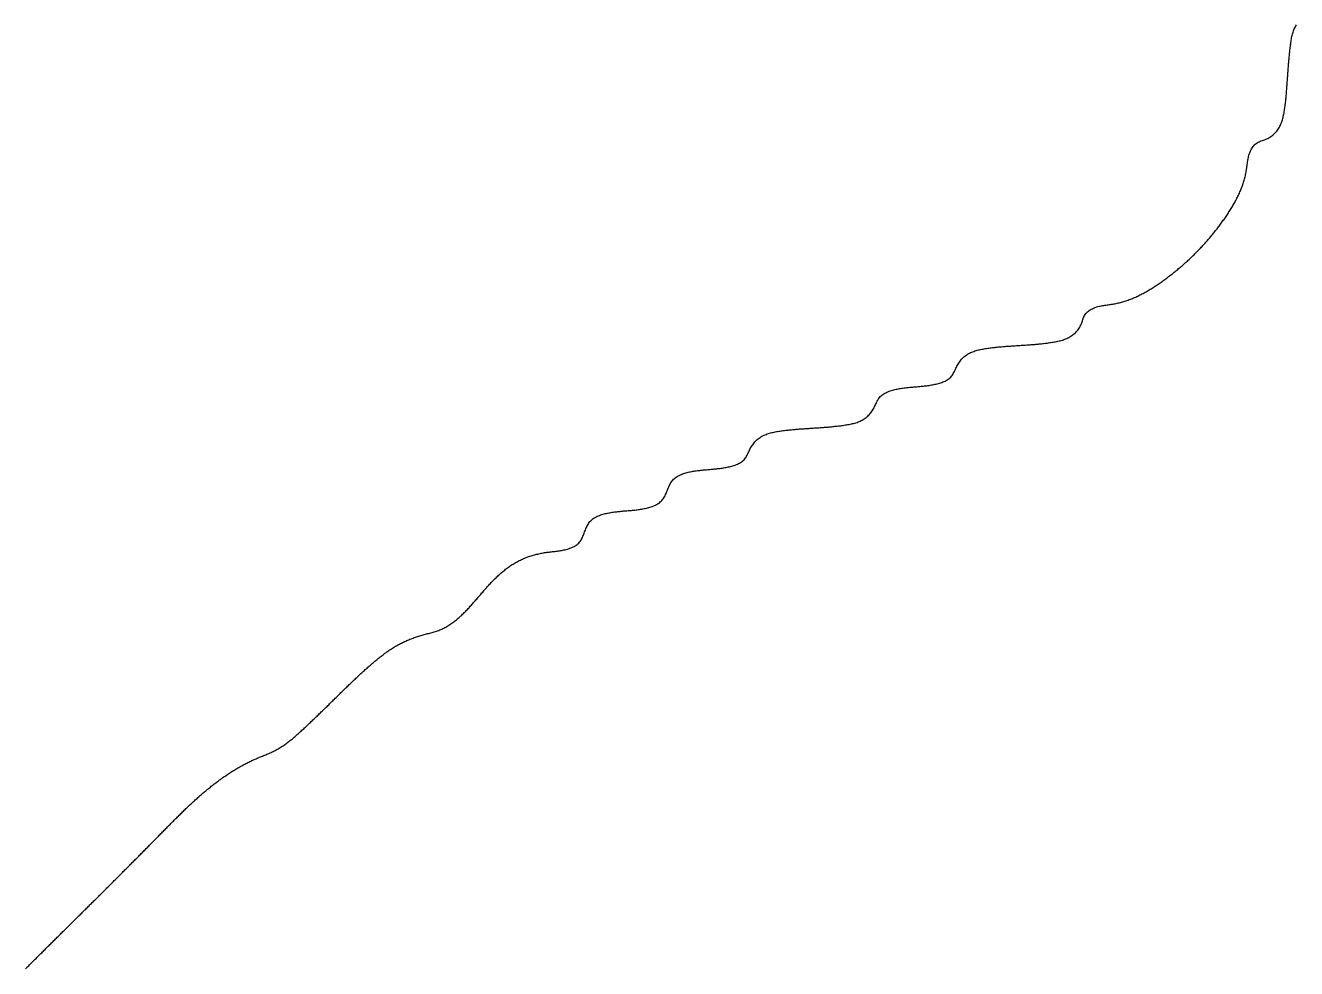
# Model space of a CAD drawing. Extents: x 40 to 225, y 4 to 261.
# Drawn here: x 52.84 to 74.53, y 180.92 to 197.02 of the extents above; entities that cross this region are included whole.
import ezdxf

# ---------------------------------------------------------------- set-up
doc = ezdxf.new("R2010")
doc.units = 0
doc.layers.get('0').update_dxf_attribs({"linetype": 'CONTINUOUS'})

msp = doc.modelspace()

# ---------------------------------------------------------------- linework, layer by layer
at = {"color": 7}
msp.add_polyline3d([(52.8357, 180.917, 0), (52.8496, 180.931, 0), (52.8635, 180.945, 0), (52.8775, 180.959, 0), (52.8914, 180.973, 0), (52.9053, 180.987, 0), (52.9193, 181.001, 0), (52.9332, 181.015, 0), (52.9471, 181.029, 0), (52.9611, 181.042, 0), (52.975, 181.056, 0), (52.9889, 181.07, 0), (53.0028, 181.084, 0), (53.0168, 181.098, 0), (53.0307, 181.112, 0), (53.0446, 181.126, 0), (53.0585, 181.139, 0), (53.0725, 181.153, 0), (53.0864, 181.167, 0), (53.1003, 181.181, 0), (53.1142, 181.195, 0), (53.1281, 181.209, 0), (53.1421, 181.222, 0), (53.156, 181.236, 0), (53.1699, 181.25, 0), (53.1838, 181.264, 0), (53.1977, 181.278, 0), (53.2117, 181.292, 0), (53.2256, 181.305, 0), (53.2395, 181.319, 0), (53.2534, 181.333, 0), (53.2673, 181.347, 0), (53.2812, 181.361, 0), (53.2952, 181.374, 0), (53.3091, 181.388, 0), (53.323, 181.402, 0), (53.3369, 181.416, 0), (53.3508, 181.43, 0), (53.3647, 181.443, 0), (53.3787, 181.457, 0), (53.3926, 181.471, 0), (53.4065, 181.485, 0), (53.4204, 181.499, 0), (53.4343, 181.512, 0), (53.4482, 181.526, 0), (53.4621, 181.54, 0), (53.476, 181.554, 0), (53.4899, 181.567, 0), (53.5039, 181.581, 0), (53.5178, 181.595, 0), (53.5317, 181.609, 0), (53.5456, 181.623, 0), (53.5595, 181.636, 0), (53.5734, 181.65, 0), (53.5873, 181.664, 0), (53.6012, 181.678, 0), (53.6152, 181.692, 0), (53.6291, 181.705, 0), (53.643, 181.719, 0), (53.6569, 181.733, 0), (53.6708, 181.747, 0), (53.6847, 181.76, 0), (53.6986, 181.774, 0), (53.7125, 181.788, 0), (53.7264, 181.802, 0), (53.7404, 181.816, 0), (53.7543, 181.829, 0), (53.7682, 181.843, 0), (53.7821, 181.857, 0), (53.796, 181.871, 0), (53.8099, 181.884, 0), (53.8238, 181.898, 0), (53.8377, 181.912, 0), (53.8517, 181.926, 0), (53.8656, 181.94, 0), (53.8795, 181.953, 0), (53.8934, 181.967, 0), (53.9073, 181.981, 0), (53.9212, 181.995, 0), (53.9351, 182.009, 0), (53.9491, 182.022, 0), (53.963, 182.036, 0), (53.9769, 182.05, 0), (53.9908, 182.064, 0), (54.0047, 182.078, 0), (54.0186, 182.092, 0), (54.0326, 182.105, 0), (54.0465, 182.119, 0), (54.0604, 182.133, 0), (54.0743, 182.147, 0), (54.0882, 182.161, 0), (54.1021, 182.175, 0), (54.1161, 182.188, 0), (54.13, 182.202, 0), (54.1439, 182.216, 0), (54.1578, 182.23, 0), (54.1718, 182.244, 0), (54.1857, 182.258, 0), (54.1996, 182.272, 0), (54.2135, 182.285, 0), (54.2275, 182.299, 0), (54.2414, 182.313, 0), (54.2553, 182.327, 0), (54.2692, 182.341, 0), (54.2832, 182.355, 0), (54.2971, 182.369, 0), (54.311, 182.383, 0), (54.325, 182.396, 0), (54.3389, 182.41, 0), (54.3528, 182.424, 0), (54.3667, 182.438, 0), (54.3807, 182.452, 0), (54.3946, 182.466, 0), (54.4086, 182.48, 0), (54.4225, 182.494, 0), (54.4364, 182.508, 0), (54.4504, 182.522, 0), (54.4643, 182.536, 0), (54.4782, 182.55, 0), (54.4922, 182.564, 0), (54.5061, 182.578, 0), (54.5201, 182.592, 0), (54.534, 182.606, 0), (54.548, 182.62, 0), (54.5619, 182.634, 0), (54.5759, 182.648, 0), (54.5898, 182.662, 0), (54.6038, 182.676, 0), (54.6177, 182.69, 0), (54.6317, 182.704, 0), (54.6456, 182.718, 0), (54.6596, 182.732, 0), (54.6735, 182.746, 0), (54.6875, 182.76, 0), (54.7014, 182.774, 0), (54.7154, 182.788, 0), (54.7294, 182.802, 0), (54.7433, 182.816, 0), (54.7573, 182.83, 0), (54.7712, 182.844, 0), (54.7852, 182.858, 0), (54.7992, 182.873, 0), (54.8131, 182.887, 0), (54.8271, 182.901, 0), (54.8411, 182.915, 0), (54.855, 182.929, 0), (54.869, 182.943, 0), (54.883, 182.957, 0), (54.897, 182.971, 0), (54.9109, 182.986, 0), (54.9249, 183, 0), (54.9389, 183.014, 0), (54.9529, 183.028, 0), (54.9669, 183.042, 0), (54.9809, 183.057, 0), (54.9948, 183.071, 0), (55.0088, 183.085, 0), (55.0228, 183.099, 0), (55.0368, 183.114, 0), (55.0508, 183.128, 0), (55.0648, 183.142, 0), (55.0788, 183.156, 0), (55.0928, 183.171, 0), (55.1068, 183.185, 0), (55.1208, 183.199, 0), (55.1348, 183.214, 0), (55.1488, 183.228, 0), (55.1628, 183.242, 0), (55.1769, 183.257, 0), (55.1909, 183.271, 0), (55.2049, 183.285, 0), (55.219, 183.299, 0), (55.233, 183.314, 0), (55.2471, 183.328, 0), (55.2612, 183.342, 0), (55.2752, 183.357, 0), (55.2893, 183.371, 0), (55.3034, 183.385, 0), (55.3176, 183.399, 0), (55.3317, 183.414, 0), (55.3458, 183.428, 0), (55.36, 183.442, 0), (55.3742, 183.456, 0), (55.3884, 183.471, 0), (55.4026, 183.485, 0), (55.4168, 183.499, 0), (55.431, 183.513, 0), (55.4453, 183.527, 0), (55.4596, 183.541, 0), (55.4739, 183.555, 0), (55.4882, 183.569, 0), (55.5025, 183.583, 0), (55.5169, 183.597, 0), (55.5313, 183.611, 0), (55.5457, 183.625, 0), (55.5601, 183.639, 0), (55.5745, 183.653, 0), (55.589, 183.667, 0), (55.6035, 183.68, 0), (55.618, 183.694, 0), (55.6326, 183.708, 0), (55.6472, 183.721, 0), (55.6618, 183.735, 0), (55.6764, 183.749, 0), (55.6911, 183.762, 0), (55.7058, 183.776, 0), (55.7205, 183.789, 0), (55.7352, 183.802, 0), (55.75, 183.816, 0), (55.7648, 183.829, 0), (55.7797, 183.842, 0), (55.7946, 183.856, 0), (55.8095, 183.869, 0), (55.8244, 183.882, 0), (55.8394, 183.895, 0), (55.8545, 183.908, 0), (55.8695, 183.921, 0), (55.8846, 183.934, 0), (55.8998, 183.946, 0), (55.9149, 183.959, 0), (55.9301, 183.972, 0), (55.9454, 183.984, 0), (55.9607, 183.997, 0), (55.976, 184.009, 0), (55.9914, 184.022, 0), (56.0068, 184.034, 0), (56.0223, 184.046, 0), (56.0378, 184.059, 0), (56.0534, 184.071, 0), (56.069, 184.083, 0), (56.0846, 184.095, 0), (56.1003, 184.107, 0), (56.116, 184.119, 0), (56.1318, 184.13, 0), (56.1476, 184.142, 0), (56.1635, 184.153, 0), (56.1794, 184.165, 0), (56.1954, 184.176, 0), (56.2115, 184.188, 0), (56.2275, 184.199, 0), (56.2437, 184.21, 0), (56.2599, 184.221, 0), (56.2761, 184.232, 0), (56.2924, 184.243, 0), (56.3087, 184.254, 0), (56.3251, 184.265, 0), (56.3416, 184.275, 0), (56.3581, 184.286, 0), (56.3747, 184.296, 0), (56.3913, 184.306, 0), (56.408, 184.317, 0), (56.4248, 184.327, 0), (56.4416, 184.337, 0), (56.4584, 184.347, 0), (56.4754, 184.356, 0), (56.4924, 184.366, 0), (56.5094, 184.376, 0), (56.5265, 184.385, 0), (56.5437, 184.395, 0), (56.561, 184.404, 0), (56.5783, 184.413, 0), (56.5956, 184.422, 0), (56.6131, 184.431, 0), (56.6306, 184.44, 0), (56.6482, 184.448, 0), (56.6658, 184.457, 0), (56.6835, 184.465, 0), (56.7013, 184.474, 0), (56.7192, 184.482, 0), (56.7371, 184.49, 0), (56.7551, 184.498, 0), (56.7731, 184.506, 0), (56.7913, 184.513, 0), (56.8095, 184.521, 0), (56.8277, 184.529, 0), (56.846, 184.536, 0), (56.8642, 184.544, 0), (56.8825, 184.551, 0), (56.9008, 184.558, 0), (56.9191, 184.566, 0), (56.9373, 184.573, 0), (56.9555, 184.581, 0), (56.9737, 184.589, 0), (56.9918, 184.597, 0), (57.0098, 184.605, 0), (57.0277, 184.613, 0), (57.0455, 184.621, 0), (57.0633, 184.629, 0), (57.0808, 184.638, 0), (57.0983, 184.647, 0), (57.1156, 184.656, 0), (57.1328, 184.666, 0), (57.1498, 184.675, 0), (57.1667, 184.685, 0), (57.1834, 184.696, 0), (57.2, 184.706, 0), (57.2165, 184.717, 0), (57.2329, 184.727, 0), (57.2491, 184.739, 0), (57.2653, 184.75, 0), (57.2813, 184.761, 0), (57.2972, 184.773, 0), (57.313, 184.785, 0), (57.3287, 184.797, 0), (57.3443, 184.809, 0), (57.3599, 184.821, 0), (57.3753, 184.833, 0), (57.3906, 184.846, 0), (57.4059, 184.858, 0), (57.4211, 184.871, 0), (57.4362, 184.884, 0), (57.4512, 184.897, 0), (57.4662, 184.91, 0), (57.4811, 184.923, 0), (57.496, 184.936, 0), (57.5108, 184.95, 0), (57.5255, 184.963, 0), (57.5402, 184.976, 0), (57.5549, 184.99, 0), (57.5695, 185.003, 0), (57.5841, 185.017, 0), (57.5986, 185.03, 0), (57.6131, 185.044, 0), (57.6276, 185.057, 0), (57.6421, 185.071, 0), (57.6565, 185.084, 0), (57.6709, 185.098, 0), (57.6853, 185.112, 0), (57.6996, 185.125, 0), (57.714, 185.139, 0), (57.7283, 185.152, 0), (57.7426, 185.166, 0), (57.7568, 185.18, 0), (57.7711, 185.193, 0), (57.7853, 185.207, 0), (57.7995, 185.221, 0), (57.8137, 185.234, 0), (57.8279, 185.248, 0), (57.842, 185.262, 0), (57.8562, 185.275, 0), (57.8703, 185.289, 0), (57.8844, 185.303, 0), (57.8985, 185.316, 0), (57.9126, 185.33, 0), (57.9267, 185.344, 0), (57.9407, 185.358, 0), (57.9548, 185.371, 0), (57.9688, 185.385, 0), (57.9829, 185.399, 0), (57.9969, 185.413, 0), (58.0109, 185.426, 0), (58.0249, 185.44, 0), (58.0389, 185.454, 0), (58.0529, 185.468, 0), (58.0669, 185.481, 0), (58.0809, 185.495, 0), (58.095, 185.509, 0), (58.109, 185.523, 0), (58.123, 185.536, 0), (58.137, 185.55, 0), (58.151, 185.564, 0), (58.165, 185.578, 0), (58.179, 185.591, 0), (58.193, 185.605, 0), (58.207, 185.619, 0), (58.221, 185.633, 0), (58.2351, 185.646, 0), (58.2491, 185.66, 0), (58.2632, 185.674, 0), (58.2772, 185.688, 0), (58.2913, 185.701, 0), (58.3054, 185.715, 0), (58.3195, 185.729, 0), (58.3336, 185.742, 0), (58.3478, 185.756, 0), (58.3619, 185.77, 0), (58.3761, 185.783, 0), (58.3903, 185.797, 0), (58.4045, 185.811, 0), (58.4187, 185.824, 0), (58.433, 185.838, 0), (58.4472, 185.851, 0), (58.4615, 185.865, 0), (58.4759, 185.878, 0), (58.4902, 185.892, 0), (58.5046, 185.905, 0), (58.519, 185.919, 0), (58.5334, 185.932, 0), (58.5479, 185.946, 0), (58.5624, 185.959, 0), (58.5769, 185.972, 0), (58.5915, 185.986, 0), (58.6061, 185.999, 0), (58.6207, 186.012, 0), (58.6354, 186.026, 0), (58.6501, 186.039, 0), (58.6649, 186.052, 0), (58.6797, 186.065, 0), (58.6945, 186.078, 0), (58.7094, 186.091, 0), (58.7243, 186.104, 0), (58.7392, 186.117, 0), (58.7542, 186.13, 0), (58.7693, 186.143, 0), (58.7844, 186.156, 0), (58.7996, 186.169, 0), (58.8148, 186.181, 0), (58.8301, 186.194, 0), (58.8454, 186.207, 0), (58.8608, 186.219, 0), (58.8762, 186.232, 0), (58.8918, 186.244, 0), (58.9074, 186.256, 0), (58.923, 186.268, 0), (58.9388, 186.28, 0), (58.9546, 186.292, 0), (58.9705, 186.304, 0), (58.9864, 186.315, 0), (59.0025, 186.327, 0), (59.0186, 186.338, 0), (59.0348, 186.35, 0), (59.0511, 186.361, 0), (59.0675, 186.372, 0), (59.0839, 186.382, 0), (59.1005, 186.393, 0), (59.1172, 186.403, 0), (59.1339, 186.414, 0), (59.1508, 186.424, 0), (59.1678, 186.434, 0), (59.1848, 186.443, 0), (59.202, 186.453, 0), (59.2193, 186.462, 0), (59.2366, 186.471, 0), (59.2541, 186.48, 0), (59.2717, 186.489, 0), (59.2895, 186.497, 0), (59.3073, 186.506, 0), (59.3252, 186.514, 0), (59.3432, 186.522, 0), (59.3613, 186.529, 0), (59.3795, 186.537, 0), (59.3978, 186.544, 0), (59.4162, 186.552, 0), (59.4346, 186.559, 0), (59.4531, 186.565, 0), (59.4717, 186.572, 0), (59.4904, 186.578, 0), (59.5091, 186.585, 0), (59.5279, 186.591, 0), (59.5468, 186.597, 0), (59.5657, 186.603, 0), (59.5847, 186.608, 0), (59.6037, 186.614, 0), (59.6228, 186.619, 0), (59.6419, 186.625, 0), (59.661, 186.63, 0), (59.6802, 186.635, 0), (59.6993, 186.64, 0), (59.7185, 186.645, 0), (59.7376, 186.65, 0), (59.7567, 186.655, 0), (59.7757, 186.661, 0), (59.7947, 186.666, 0), (59.8136, 186.672, 0), (59.8324, 186.677, 0), (59.8511, 186.684, 0), (59.8697, 186.69, 0), (59.8881, 186.696, 0), (59.9064, 186.703, 0), (59.9246, 186.711, 0), (59.9425, 186.718, 0), (59.9603, 186.727, 0), (59.978, 186.735, 0), (59.9954, 186.744, 0), (60.0127, 186.753, 0), (60.0298, 186.763, 0), (60.0467, 186.773, 0), (60.0634, 186.784, 0), (60.08, 186.794, 0), (60.0964, 186.805, 0), (60.1127, 186.817, 0), (60.1288, 186.828, 0), (60.1447, 186.84, 0), (60.1604, 186.852, 0), (60.176, 186.865, 0), (60.1915, 186.877, 0), (60.2068, 186.89, 0), (60.2219, 186.903, 0), (60.2369, 186.916, 0), (60.2517, 186.929, 0), (60.2664, 186.943, 0), (60.2809, 186.956, 0), (60.2953, 186.97, 0), (60.3096, 186.984, 0), (60.3237, 186.998, 0), (60.3377, 187.012, 0), (60.3515, 187.026, 0), (60.3653, 187.04, 0), (60.3789, 187.054, 0), (60.3924, 187.069, 0), (60.4058, 187.083, 0), (60.4192, 187.098, 0), (60.4324, 187.112, 0), (60.4456, 187.127, 0), (60.4587, 187.142, 0), (60.4718, 187.156, 0), (60.4848, 187.171, 0), (60.4977, 187.186, 0), (60.5106, 187.201, 0), (60.5235, 187.216, 0), (60.5363, 187.23, 0), (60.5492, 187.245, 0), (60.562, 187.26, 0), (60.5748, 187.275, 0), (60.5876, 187.29, 0), (60.6004, 187.305, 0), (60.6132, 187.32, 0), (60.6261, 187.335, 0), (60.6389, 187.35, 0), (60.6518, 187.365, 0), (60.6648, 187.38, 0), (60.6777, 187.394, 0), (60.6908, 187.409, 0), (60.7038, 187.424, 0), (60.717, 187.439, 0), (60.7302, 187.453, 0), (60.7434, 187.468, 0), (60.7568, 187.482, 0), (60.7702, 187.497, 0), (60.7837, 187.511, 0), (60.7973, 187.525, 0), (60.8109, 187.54, 0), (60.8247, 187.554, 0), (60.8386, 187.568, 0), (60.8526, 187.582, 0), (60.8667, 187.595, 0), (60.8809, 187.609, 0), (60.8952, 187.623, 0), (60.9097, 187.636, 0), (60.9243, 187.649, 0), (60.939, 187.662, 0), (60.9539, 187.675, 0), (60.9689, 187.688, 0), (60.9841, 187.701, 0), (60.9995, 187.713, 0), (61.0149, 187.726, 0), (61.0306, 187.738, 0), (61.0463, 187.75, 0), (61.0622, 187.762, 0), (61.0783, 187.773, 0), (61.0945, 187.785, 0), (61.1108, 187.796, 0), (61.1273, 187.807, 0), (61.1439, 187.818, 0), (61.1607, 187.828, 0), (61.1776, 187.838, 0), (61.1946, 187.849, 0), (61.2117, 187.858, 0), (61.229, 187.868, 0), (61.2464, 187.877, 0), (61.264, 187.886, 0), (61.2816, 187.895, 0), (61.2994, 187.904, 0), (61.3173, 187.912, 0), (61.3354, 187.92, 0), (61.3536, 187.928, 0), (61.3719, 187.935, 0), (61.3903, 187.943, 0), (61.4088, 187.95, 0), (61.4274, 187.956, 0), (61.4461, 187.962, 0), (61.465, 187.969, 0), (61.4839, 187.974, 0), (61.5028, 187.98, 0), (61.5219, 187.985, 0), (61.541, 187.99, 0), (61.5602, 187.995, 0), (61.5795, 187.999, 0), (61.5988, 188.004, 0), (61.6181, 188.008, 0), (61.6375, 188.012, 0), (61.6569, 188.015, 0), (61.6763, 188.019, 0), (61.6957, 188.022, 0), (61.7152, 188.025, 0), (61.7346, 188.028, 0), (61.7541, 188.031, 0), (61.7735, 188.033, 0), (61.793, 188.035, 0), (61.8124, 188.038, 0), (61.8318, 188.04, 0), (61.8513, 188.042, 0), (61.8707, 188.044, 0), (61.8901, 188.046, 0), (61.9096, 188.049, 0), (61.929, 188.051, 0), (61.9485, 188.054, 0), (61.9679, 188.057, 0), (61.9874, 188.061, 0), (62.0069, 188.064, 0), (62.0265, 188.068, 0), (62.046, 188.073, 0), (62.0656, 188.078, 0), (62.0851, 188.083, 0), (62.1047, 188.089, 0), (62.1241, 188.096, 0), (62.1433, 188.103, 0), (62.1621, 188.111, 0), (62.1806, 188.12, 0), (62.1986, 188.129, 0), (62.216, 188.139, 0), (62.2327, 188.149, 0), (62.2486, 188.161, 0), (62.2637, 188.173, 0), (62.2779, 188.186, 0), (62.291, 188.2, 0), (62.303, 188.215, 0), (62.314, 188.231, 0), (62.324, 188.248, 0), (62.3332, 188.265, 0), (62.3417, 188.282, 0), (62.3497, 188.301, 0), (62.3572, 188.319, 0), (62.3645, 188.338, 0), (62.3716, 188.357, 0), (62.3787, 188.376, 0), (62.3859, 188.395, 0), (62.3934, 188.414, 0), (62.4011, 188.433, 0), (62.4091, 188.451, 0), (62.4177, 188.469, 0), (62.4267, 188.487, 0), (62.4364, 188.504, 0), (62.4467, 188.521, 0), (62.4579, 188.537, 0), (62.4698, 188.552, 0), (62.4827, 188.566, 0), (62.4965, 188.579, 0), (62.5112, 188.592, 0), (62.5268, 188.603, 0), (62.543, 188.614, 0), (62.5599, 188.624, 0), (62.5775, 188.634, 0), (62.5955, 188.642, 0), (62.614, 188.65, 0), (62.6329, 188.658, 0), (62.6521, 188.665, 0), (62.6716, 188.671, 0), (62.6912, 188.677, 0), (62.711, 188.682, 0), (62.7308, 188.688, 0), (62.7505, 188.692, 0), (62.7702, 188.697, 0), (62.7899, 188.701, 0), (62.8095, 188.704, 0), (62.8291, 188.708, 0), (62.8487, 188.711, 0), (62.8683, 188.714, 0), (62.8878, 188.717, 0), (62.9073, 188.719, 0), (62.9268, 188.721, 0), (62.9462, 188.724, 0), (62.9657, 188.726, 0), (62.9851, 188.727, 0), (63.0045, 188.729, 0), (63.0239, 188.731, 0), (63.0433, 188.733, 0), (63.0627, 188.734, 0), (63.0821, 188.736, 0), (63.1014, 188.737, 0), (63.1208, 188.739, 0), (63.1402, 188.74, 0), (63.1596, 188.742, 0), (63.179, 188.744, 0), (63.1984, 188.746, 0), (63.2178, 188.748, 0), (63.2372, 188.75, 0), (63.2567, 188.752, 0), (63.2762, 188.754, 0), (63.2957, 188.757, 0), (63.3152, 188.76, 0), (63.3348, 188.763, 0), (63.3544, 188.766, 0), (63.374, 188.77, 0), (63.3937, 188.774, 0), (63.4134, 188.778, 0), (63.4332, 188.782, 0), (63.453, 188.787, 0), (63.4728, 188.792, 0), (63.4925, 188.798, 0), (63.5121, 188.804, 0), (63.5315, 188.811, 0), (63.5507, 188.818, 0), (63.5694, 188.826, 0), (63.5877, 188.834, 0), (63.6056, 188.843, 0), (63.6228, 188.853, 0), (63.6394, 188.863, 0), (63.6552, 188.874, 0), (63.6703, 188.887, 0), (63.6845, 188.899, 0), (63.6977, 188.913, 0), (63.71, 188.928, 0), (63.7213, 188.943, 0), (63.7319, 188.96, 0), (63.7417, 188.977, 0), (63.751, 188.994, 0), (63.7597, 189.012, 0), (63.768, 189.03, 0), (63.7761, 189.049, 0), (63.7839, 189.068, 0), (63.7916, 189.086, 0), (63.7993, 189.105, 0), (63.807, 189.124, 0), (63.815, 189.143, 0), (63.8233, 189.161, 0), (63.8319, 189.179, 0), (63.841, 189.197, 0), (63.8507, 189.214, 0), (63.861, 189.23, 0), (63.8722, 189.246, 0), (63.8842, 189.261, 0), (63.8972, 189.275, 0), (63.9111, 189.288, 0), (63.9259, 189.3, 0), (63.9416, 189.312, 0), (63.958, 189.322, 0), (63.9751, 189.332, 0), (63.9927, 189.341, 0), (64.0109, 189.35, 0), (64.0296, 189.358, 0), (64.0486, 189.365, 0), (64.068, 189.372, 0), (64.0875, 189.378, 0), (64.1073, 189.384, 0), (64.1271, 189.389, 0), (64.1469, 189.394, 0), (64.1667, 189.399, 0), (64.1864, 189.403, 0), (64.2061, 189.407, 0), (64.2258, 189.411, 0), (64.2454, 189.414, 0), (64.265, 189.417, 0), (64.2846, 189.42, 0), (64.3041, 189.423, 0), (64.3236, 189.425, 0), (64.343, 189.427, 0), (64.3625, 189.43, 0), (64.3819, 189.432, 0), (64.4013, 189.433, 0), (64.4207, 189.435, 0), (64.4401, 189.437, 0), (64.4594, 189.438, 0), (64.4788, 189.44, 0), (64.4981, 189.442, 0), (64.5174, 189.443, 0), (64.5367, 189.445, 0), (64.5561, 189.447, 0), (64.5754, 189.448, 0), (64.5947, 189.45, 0), (64.6141, 189.452, 0), (64.6335, 189.454, 0), (64.6529, 189.456, 0), (64.6723, 189.458, 0), (64.6917, 189.461, 0), (64.7112, 189.463, 0), (64.7308, 189.466, 0), (64.7504, 189.469, 0), (64.77, 189.473, 0), (64.7897, 189.476, 0), (64.8095, 189.48, 0), (64.8294, 189.484, 0), (64.8493, 189.489, 0), (64.8692, 189.494, 0), (64.8892, 189.499, 0), (64.9091, 189.505, 0), (64.9289, 189.511, 0), (64.9484, 189.518, 0), (64.9676, 189.525, 0), (64.9864, 189.533, 0), (65.0047, 189.541, 0), (65.0224, 189.55, 0), (65.0395, 189.56, 0), (65.0558, 189.571, 0), (65.0712, 189.582, 0), (65.0858, 189.595, 0), (65.0993, 189.608, 0), (65.1118, 189.623, 0), (65.1232, 189.638, 0), (65.1337, 189.654, 0), (65.1435, 189.671, 0), (65.1527, 189.688, 0), (65.1615, 189.706, 0), (65.17, 189.724, 0), (65.1784, 189.742, 0), (65.1869, 189.76, 0), (65.1957, 189.779, 0), (65.2049, 189.797, 0), (65.2145, 189.814, 0), (65.2248, 189.832, 0), (65.2356, 189.849, 0), (65.2469, 189.865, 0), (65.2587, 189.881, 0), (65.2711, 189.897, 0), (65.284, 189.912, 0), (65.2974, 189.926, 0), (65.3113, 189.94, 0), (65.3258, 189.953, 0), (65.3407, 189.966, 0), (65.3562, 189.978, 0), (65.3721, 189.989, 0), (65.3885, 189.999, 0), (65.4053, 190.009, 0), (65.4226, 190.018, 0), (65.4402, 190.026, 0), (65.4581, 190.034, 0), (65.4764, 190.041, 0), (65.495, 190.048, 0), (65.5139, 190.054, 0), (65.533, 190.06, 0), (65.5523, 190.065, 0), (65.5718, 190.07, 0), (65.5915, 190.075, 0), (65.6113, 190.079, 0), (65.6312, 190.083, 0), (65.6512, 190.087, 0), (65.6713, 190.09, 0), (65.6914, 190.093, 0), (65.7114, 190.096, 0), (65.7315, 190.099, 0), (65.7515, 190.102, 0), (65.7715, 190.105, 0), (65.7914, 190.107, 0), (65.8113, 190.11, 0), (65.8312, 190.112, 0), (65.851, 190.114, 0), (65.8707, 190.117, 0), (65.8905, 190.119, 0), (65.9102, 190.121, 0), (65.9299, 190.123, 0), (65.9495, 190.124, 0), (65.9691, 190.126, 0), (65.9887, 190.128, 0), (66.0082, 190.129, 0), (66.0278, 190.131, 0), (66.0473, 190.133, 0), (66.0668, 190.134, 0), (66.0863, 190.135, 0), (66.1057, 190.137, 0), (66.1252, 190.138, 0), (66.1446, 190.14, 0), (66.164, 190.141, 0), (66.1834, 190.142, 0), (66.2028, 190.143, 0), (66.2222, 190.145, 0), (66.2416, 190.146, 0), (66.261, 190.147, 0), (66.2804, 190.148, 0), (66.2998, 190.15, 0), (66.3192, 190.151, 0), (66.3386, 190.152, 0), (66.3581, 190.153, 0), (66.3775, 190.155, 0), (66.3969, 190.156, 0), (66.4163, 190.157, 0), (66.4358, 190.159, 0), (66.4553, 190.16, 0), (66.4748, 190.162, 0), (66.4943, 190.163, 0), (66.5138, 190.165, 0), (66.5334, 190.166, 0), (66.553, 190.168, 0), (66.5726, 190.17, 0), (66.5922, 190.172, 0), (66.6119, 190.174, 0), (66.6316, 190.176, 0), (66.6513, 190.178, 0), (66.6711, 190.18, 0), (66.6909, 190.182, 0), (66.7107, 190.184, 0), (66.7306, 190.187, 0), (66.7505, 190.189, 0), (66.7705, 190.192, 0), (66.7905, 190.195, 0), (66.8106, 190.198, 0), (66.8307, 190.201, 0), (66.8507, 190.204, 0), (66.8708, 190.208, 0), (66.8908, 190.211, 0), (66.9107, 190.215, 0), (66.9306, 190.219, 0), (66.9503, 190.224, 0), (66.9698, 190.229, 0), (66.9891, 190.234, 0), (67.0083, 190.24, 0), (67.0271, 190.246, 0), (67.0458, 190.253, 0), (67.0641, 190.26, 0), (67.0821, 190.268, 0), (67.0997, 190.276, 0), (67.117, 190.285, 0), (67.1339, 190.294, 0), (67.1503, 190.305, 0), (67.1663, 190.316, 0), (67.1818, 190.327, 0), (67.1968, 190.34, 0), (67.2113, 190.353, 0), (67.2252, 190.367, 0), (67.2387, 190.381, 0), (67.2517, 190.396, 0), (67.2641, 190.411, 0), (67.276, 190.427, 0), (67.2873, 190.444, 0), (67.2982, 190.461, 0), (67.3085, 190.478, 0), (67.3182, 190.496, 0), (67.3274, 190.514, 0), (67.3362, 190.532, 0), (67.3448, 190.551, 0), (67.3532, 190.569, 0), (67.3617, 190.587, 0), (67.3704, 190.605, 0), (67.3796, 190.622, 0), (67.3893, 190.639, 0), (67.3997, 190.655, 0), (67.411, 190.67, 0), (67.4234, 190.685, 0), (67.4368, 190.698, 0), (67.4513, 190.711, 0), (67.4667, 190.722, 0), (67.4829, 190.733, 0), (67.4999, 190.743, 0), (67.5175, 190.752, 0), (67.5357, 190.761, 0), (67.5545, 190.769, 0), (67.5736, 190.776, 0), (67.5931, 190.783, 0), (67.6129, 190.789, 0), (67.6328, 190.795, 0), (67.6528, 190.8, 0), (67.6728, 190.805, 0), (67.6927, 190.81, 0), (67.7125, 190.814, 0), (67.7323, 190.818, 0), (67.7521, 190.821, 0), (67.7717, 190.825, 0), (67.7913, 190.828, 0), (67.8109, 190.831, 0), (67.8304, 190.833, 0), (67.8499, 190.836, 0), (67.8693, 190.838, 0), (67.8888, 190.84, 0), (67.9081, 190.842, 0), (67.9275, 190.844, 0), (67.9468, 190.846, 0), (67.9661, 190.848, 0), (67.9854, 190.849, 0), (68.0047, 190.851, 0), (68.024, 190.853, 0), (68.0433, 190.854, 0), (68.0626, 190.856, 0), (68.0819, 190.858, 0), (68.1012, 190.859, 0), (68.1205, 190.861, 0), (68.1399, 190.863, 0), (68.1592, 190.865, 0), (68.1786, 190.867, 0), (68.1981, 190.869, 0), (68.2175, 190.872, 0), (68.237, 190.874, 0), (68.2566, 190.877, 0), (68.2762, 190.88, 0), (68.2958, 190.884, 0), (68.3156, 190.887, 0), (68.3353, 190.891, 0), (68.3552, 190.895, 0), (68.3751, 190.9, 0), (68.3951, 190.904, 0), (68.4151, 190.91, 0), (68.435, 190.915, 0), (68.4548, 190.921, 0), (68.4743, 190.928, 0), (68.4936, 190.935, 0), (68.5124, 190.943, 0), (68.5307, 190.951, 0), (68.5485, 190.96, 0), (68.5656, 190.97, 0), (68.582, 190.981, 0), (68.5975, 190.992, 0), (68.6122, 191.005, 0), (68.6258, 191.018, 0), (68.6384, 191.032, 0), (68.6499, 191.047, 0), (68.6605, 191.063, 0), (68.6703, 191.08, 0), (68.6796, 191.097, 0), (68.6884, 191.115, 0), (68.6969, 191.133, 0), (68.7054, 191.151, 0), (68.7139, 191.17, 0), (68.7226, 191.188, 0), (68.7317, 191.206, 0), (68.7414, 191.224, 0), (68.7515, 191.241, 0), (68.7623, 191.258, 0), (68.7735, 191.275, 0), (68.7853, 191.291, 0), (68.7976, 191.307, 0), (68.8105, 191.322, 0), (68.8239, 191.336, 0), (68.8377, 191.35, 0), (68.8521, 191.363, 0), (68.867, 191.376, 0), (68.8824, 191.388, 0), (68.8983, 191.399, 0), (68.9147, 191.409, 0), (68.9315, 191.419, 0), (68.9486, 191.428, 0), (68.9662, 191.436, 0), (68.9842, 191.444, 0), (69.0024, 191.451, 0), (69.021, 191.458, 0), (69.0398, 191.465, 0), (69.0589, 191.47, 0), (69.0782, 191.476, 0), (69.0977, 191.481, 0), (69.1174, 191.485, 0), (69.1371, 191.49, 0), (69.1571, 191.494, 0), (69.1771, 191.497, 0), (69.1971, 191.501, 0), (69.2172, 191.504, 0), (69.2373, 191.507, 0), (69.2573, 191.51, 0), (69.2774, 191.513, 0), (69.2973, 191.516, 0), (69.3173, 191.518, 0), (69.3371, 191.521, 0), (69.357, 191.523, 0), (69.3768, 191.525, 0), (69.3965, 191.527, 0), (69.4163, 191.53, 0), (69.436, 191.532, 0), (69.4556, 191.533, 0), (69.4752, 191.535, 0), (69.4949, 191.537, 0), (69.5144, 191.539, 0), (69.534, 191.54, 0), (69.5535, 191.542, 0), (69.573, 191.544, 0), (69.5925, 191.545, 0), (69.612, 191.547, 0), (69.6315, 191.548, 0), (69.6509, 191.549, 0), (69.6704, 191.551, 0), (69.6898, 191.552, 0), (69.7092, 191.553, 0), (69.7287, 191.554, 0), (69.7481, 191.556, 0), (69.7675, 191.557, 0), (69.7869, 191.558, 0), (69.8064, 191.559, 0), (69.8258, 191.561, 0), (69.8452, 191.562, 0), (69.8647, 191.563, 0), (69.8841, 191.564, 0), (69.9036, 191.566, 0), (69.9231, 191.567, 0), (69.9426, 191.568, 0), (69.9621, 191.57, 0), (69.9816, 191.571, 0), (70.0011, 191.573, 0), (70.0206, 191.574, 0), (70.0402, 191.576, 0), (70.0598, 191.577, 0), (70.0794, 191.579, 0), (70.099, 191.581, 0), (70.1186, 191.582, 0), (70.1383, 191.584, 0), (70.158, 191.586, 0), (70.1777, 191.588, 0), (70.1974, 191.591, 0), (70.2172, 191.593, 0), (70.2369, 191.595, 0), (70.2567, 191.598, 0), (70.2766, 191.6, 0), (70.2965, 191.603, 0), (70.3164, 191.606, 0), (70.3363, 191.609, 0), (70.3563, 191.612, 0), (70.3762, 191.615, 0), (70.3961, 191.618, 0), (70.416, 191.622, 0), (70.4358, 191.626, 0), (70.4555, 191.63, 0), (70.4751, 191.635, 0), (70.4945, 191.64, 0), (70.5138, 191.645, 0), (70.5328, 191.651, 0), (70.5517, 191.657, 0), (70.5703, 191.664, 0), (70.5887, 191.671, 0), (70.6068, 191.678, 0), (70.6246, 191.687, 0), (70.6421, 191.695, 0), (70.6592, 191.705, 0), (70.6759, 191.715, 0), (70.6923, 191.726, 0), (70.7082, 191.737, 0), (70.7237, 191.749, 0), (70.7387, 191.762, 0), (70.7531, 191.776, 0), (70.767, 191.79, 0), (70.7804, 191.805, 0), (70.793, 191.82, 0), (70.805, 191.836, 0), (70.8163, 191.853, 0), (70.8268, 191.87, 0), (70.8365, 191.887, 0), (70.8454, 191.905, 0), (70.8535, 191.924, 0), (70.8608, 191.942, 0), (70.8676, 191.961, 0), (70.8742, 191.98, 0), (70.8808, 191.999, 0), (70.8875, 192.018, 0), (70.8948, 192.036, 0), (70.9027, 192.054, 0), (70.9116, 192.071, 0), (70.9216, 192.087, 0), (70.933, 192.102, 0), (70.9458, 192.117, 0), (70.9597, 192.131, 0), (70.9747, 192.143, 0), (70.9907, 192.155, 0), (71.0075, 192.166, 0), (71.025, 192.176, 0), (71.0432, 192.186, 0), (71.0619, 192.194, 0), (71.0809, 192.202, 0), (71.1001, 192.209, 0), (71.1195, 192.216, 0), (71.139, 192.222, 0), (71.1584, 192.227, 0), (71.1779, 192.231, 0), (71.1974, 192.235, 0), (71.2168, 192.239, 0), (71.2363, 192.242, 0), (71.2557, 192.245, 0), (71.2751, 192.248, 0), (71.2945, 192.25, 0), (71.3139, 192.253, 0), (71.3333, 192.255, 0), (71.3526, 192.258, 0), (71.3719, 192.261, 0), (71.3911, 192.264, 0), (71.4103, 192.267, 0), (71.4294, 192.27, 0), (71.4485, 192.274, 0), (71.4675, 192.278, 0), (71.4865, 192.283, 0), (71.5055, 192.287, 0), (71.5243, 192.292, 0), (71.5432, 192.297, 0), (71.5619, 192.303, 0), (71.5807, 192.308, 0), (71.5993, 192.314, 0), (71.6179, 192.32, 0), (71.6365, 192.327, 0), (71.655, 192.333, 0), (71.6734, 192.34, 0), (71.6918, 192.347, 0), (71.7102, 192.354, 0), (71.7284, 192.362, 0), (71.7467, 192.369, 0), (71.7648, 192.377, 0), (71.7829, 192.385, 0), (71.801, 192.394, 0), (71.8189, 192.402, 0), (71.8369, 192.411, 0), (71.8547, 192.42, 0), (71.8725, 192.429, 0), (71.8903, 192.438, 0), (71.908, 192.447, 0), (71.9256, 192.457, 0), (71.9432, 192.466, 0), (71.9607, 192.476, 0), (71.9781, 192.486, 0), (71.9955, 192.496, 0), (72.0128, 192.506, 0), (72.03, 192.517, 0), (72.0472, 192.527, 0), (72.0643, 192.538, 0), (72.0814, 192.549, 0), (72.0984, 192.56, 0), (72.1153, 192.571, 0), (72.1322, 192.582, 0), (72.1489, 192.593, 0), (72.1657, 192.604, 0), (72.1823, 192.615, 0), (72.1989, 192.627, 0), (72.2154, 192.638, 0), (72.2319, 192.65, 0), (72.2483, 192.662, 0), (72.2646, 192.673, 0), (72.2808, 192.685, 0), (72.297, 192.697, 0), (72.3131, 192.709, 0), (72.3291, 192.721, 0), (72.3451, 192.733, 0), (72.3609, 192.745, 0), (72.3768, 192.757, 0), (72.3925, 192.77, 0), (72.4082, 192.782, 0), (72.4238, 192.794, 0), (72.4393, 192.807, 0), (72.4548, 192.819, 0), (72.4702, 192.831, 0), (72.4855, 192.844, 0), (72.5008, 192.857, 0), (72.516, 192.869, 0), (72.5311, 192.882, 0), (72.5462, 192.895, 0), (72.5612, 192.908, 0), (72.5761, 192.92, 0), (72.591, 192.933, 0), (72.6058, 192.946, 0), (72.6205, 192.96, 0), (72.6352, 192.973, 0), (72.6498, 192.986, 0), (72.6643, 192.999, 0), (72.6788, 193.012, 0), (72.6932, 193.026, 0), (72.7075, 193.039, 0), (72.7218, 193.053, 0), (72.736, 193.066, 0), (72.7502, 193.08, 0), (72.7643, 193.094, 0), (72.7783, 193.107, 0), (72.7922, 193.121, 0), (72.8061, 193.135, 0), (72.82, 193.149, 0), (72.8337, 193.163, 0), (72.8474, 193.177, 0), (72.8611, 193.191, 0), (72.8747, 193.205, 0), (72.8882, 193.219, 0), (72.9017, 193.234, 0), (72.9151, 193.248, 0), (72.9284, 193.263, 0), (72.9417, 193.277, 0), (72.9549, 193.292, 0), (72.9681, 193.306, 0), (72.9812, 193.321, 0), (72.9942, 193.336, 0), (73.0072, 193.351, 0), (73.0201, 193.365, 0), (73.033, 193.38, 0), (73.0458, 193.395, 0), (73.0585, 193.411, 0), (73.0712, 193.426, 0), (73.0839, 193.441, 0), (73.0964, 193.456, 0), (73.1089, 193.472, 0), (73.1214, 193.487, 0), (73.1338, 193.503, 0), (73.1462, 193.518, 0), (73.1585, 193.534, 0), (73.1707, 193.549, 0), (73.1829, 193.565, 0), (73.195, 193.581, 0), (73.2071, 193.597, 0), (73.2191, 193.613, 0), (73.231, 193.629, 0), (73.2429, 193.645, 0), (73.2548, 193.661, 0), (73.2666, 193.678, 0), (73.2783, 193.694, 0), (73.2899, 193.71, 0), (73.3015, 193.727, 0), (73.313, 193.743, 0), (73.3244, 193.76, 0), (73.3357, 193.777, 0), (73.347, 193.794, 0), (73.3581, 193.81, 0), (73.3691, 193.827, 0), (73.38, 193.844, 0), (73.3909, 193.861, 0), (73.4015, 193.878, 0), (73.4121, 193.895, 0), (73.4225, 193.913, 0), (73.4329, 193.93, 0), (73.443, 193.947, 0), (73.4531, 193.965, 0), (73.4629, 193.982, 0), (73.4727, 194, 0), (73.4823, 194.017, 0), (73.4917, 194.035, 0), (73.501, 194.053, 0), (73.51, 194.07, 0), (73.519, 194.088, 0), (73.5277, 194.106, 0), (73.5363, 194.124, 0), (73.5446, 194.142, 0), (73.5528, 194.16, 0), (73.5608, 194.178, 0), (73.5686, 194.197, 0), (73.5762, 194.215, 0), (73.5835, 194.233, 0), (73.5907, 194.251, 0), (73.5976, 194.27, 0), (73.6043, 194.288, 0), (73.6108, 194.307, 0), (73.6171, 194.325, 0), (73.6231, 194.344, 0), (73.6289, 194.363, 0), (73.6344, 194.382, 0), (73.6396, 194.4, 0), (73.6447, 194.419, 0), (73.6494, 194.438, 0), (73.6539, 194.457, 0), (73.6581, 194.476, 0), (73.6621, 194.495, 0), (73.6657, 194.514, 0), (73.6691, 194.533, 0), (73.6722, 194.553, 0), (73.675, 194.572, 0), (73.6777, 194.591, 0), (73.6803, 194.61, 0), (73.6828, 194.63, 0), (73.6853, 194.649, 0), (73.688, 194.669, 0), (73.6908, 194.688, 0), (73.6939, 194.708, 0), (73.6973, 194.727, 0), (73.7011, 194.746, 0), (73.7053, 194.766, 0), (73.7101, 194.785, 0), (73.7155, 194.805, 0), (73.7215, 194.824, 0), (73.7282, 194.844, 0), (73.7357, 194.863, 0), (73.7439, 194.882, 0), (73.7529, 194.9, 0), (73.7627, 194.918, 0), (73.7733, 194.935, 0), (73.7848, 194.952, 0), (73.7971, 194.967, 0), (73.8102, 194.982, 0), (73.8243, 194.995, 0), (73.8392, 195.007, 0), (73.8551, 195.018, 0), (73.8718, 195.027, 0), (73.8893, 195.036, 0), (73.9073, 195.043, 0), (73.9258, 195.05, 0), (73.9445, 195.057, 0), (73.9634, 195.063, 0), (73.9824, 195.07, 0), (74.0012, 195.077, 0), (74.0197, 195.085, 0), (74.0379, 195.093, 0), (74.0556, 195.102, 0), (74.0729, 195.113, 0), (74.0897, 195.123, 0), (74.1059, 195.135, 0), (74.1216, 195.147, 0), (74.1367, 195.16, 0), (74.1512, 195.174, 0), (74.1651, 195.188, 0), (74.1784, 195.203, 0), (74.1909, 195.218, 0), (74.2028, 195.234, 0), (74.2139, 195.25, 0), (74.2243, 195.266, 0), (74.2341, 195.283, 0), (74.2432, 195.301, 0), (74.2518, 195.318, 0), (74.2597, 195.336, 0), (74.2671, 195.354, 0), (74.274, 195.373, 0), (74.2804, 195.392, 0), (74.2864, 195.411, 0), (74.2919, 195.43, 0), (74.297, 195.449, 0), (74.3017, 195.469, 0), (74.3061, 195.488, 0), (74.3102, 195.508, 0), (74.314, 195.528, 0), (74.3176, 195.548, 0), (74.3209, 195.568, 0), (74.3241, 195.588, 0), (74.327, 195.608, 0), (74.3299, 195.628, 0), (74.3326, 195.648, 0), (74.3352, 195.668, 0), (74.3377, 195.687, 0), (74.3401, 195.707, 0), (74.3423, 195.727, 0), (74.3445, 195.747, 0), (74.3466, 195.767, 0), (74.3486, 195.786, 0), (74.3505, 195.806, 0), (74.3523, 195.826, 0), (74.3541, 195.845, 0), (74.3558, 195.865, 0), (74.3574, 195.885, 0), (74.359, 195.904, 0), (74.3605, 195.924, 0), (74.362, 195.943, 0), (74.3634, 195.963, 0), (74.3648, 195.982, 0), (74.3662, 196.002, 0), (74.3676, 196.021, 0), (74.3689, 196.041, 0), (74.3702, 196.06, 0), (74.3715, 196.079, 0), (74.3728, 196.099, 0), (74.3741, 196.118, 0), (74.3754, 196.137, 0), (74.3767, 196.157, 0), (74.3781, 196.176, 0), (74.3794, 196.195, 0), (74.3808, 196.215, 0), (74.3822, 196.234, 0), (74.3836, 196.253, 0), (74.3851, 196.273, 0), (74.3865, 196.292, 0), (74.388, 196.311, 0), (74.3896, 196.33, 0), (74.3911, 196.35, 0), (74.3928, 196.369, 0), (74.3944, 196.389, 0), (74.3961, 196.408, 0), (74.3978, 196.428, 0), (74.3996, 196.447, 0), (74.4014, 196.467, 0), (74.4033, 196.486, 0), (74.4052, 196.506, 0), (74.4072, 196.526, 0), (74.4093, 196.546, 0), (74.4114, 196.566, 0), (74.4136, 196.586, 0), (74.4158, 196.606, 0), (74.4181, 196.626, 0), (74.4205, 196.646, 0), (74.4229, 196.667, 0), (74.4254, 196.687, 0), (74.428, 196.708, 0), (74.4308, 196.728, 0), (74.4337, 196.749, 0), (74.4368, 196.769, 0), (74.4403, 196.79, 0), (74.444, 196.81, 0), (74.448, 196.83, 0), (74.4525, 196.85, 0), (74.4574, 196.87, 0), (74.4628, 196.889, 0), (74.4687, 196.908, 0), (74.4752, 196.927, 0), (74.4823, 196.946, 0), (74.49, 196.963, 0), (74.4984, 196.981, 0), (74.5076, 196.998, 0), (74.5175, 197.014, 0), (74.5283, 197.03, 0)], dxfattribs=at)

doc.saveas('drawing.dxf')
